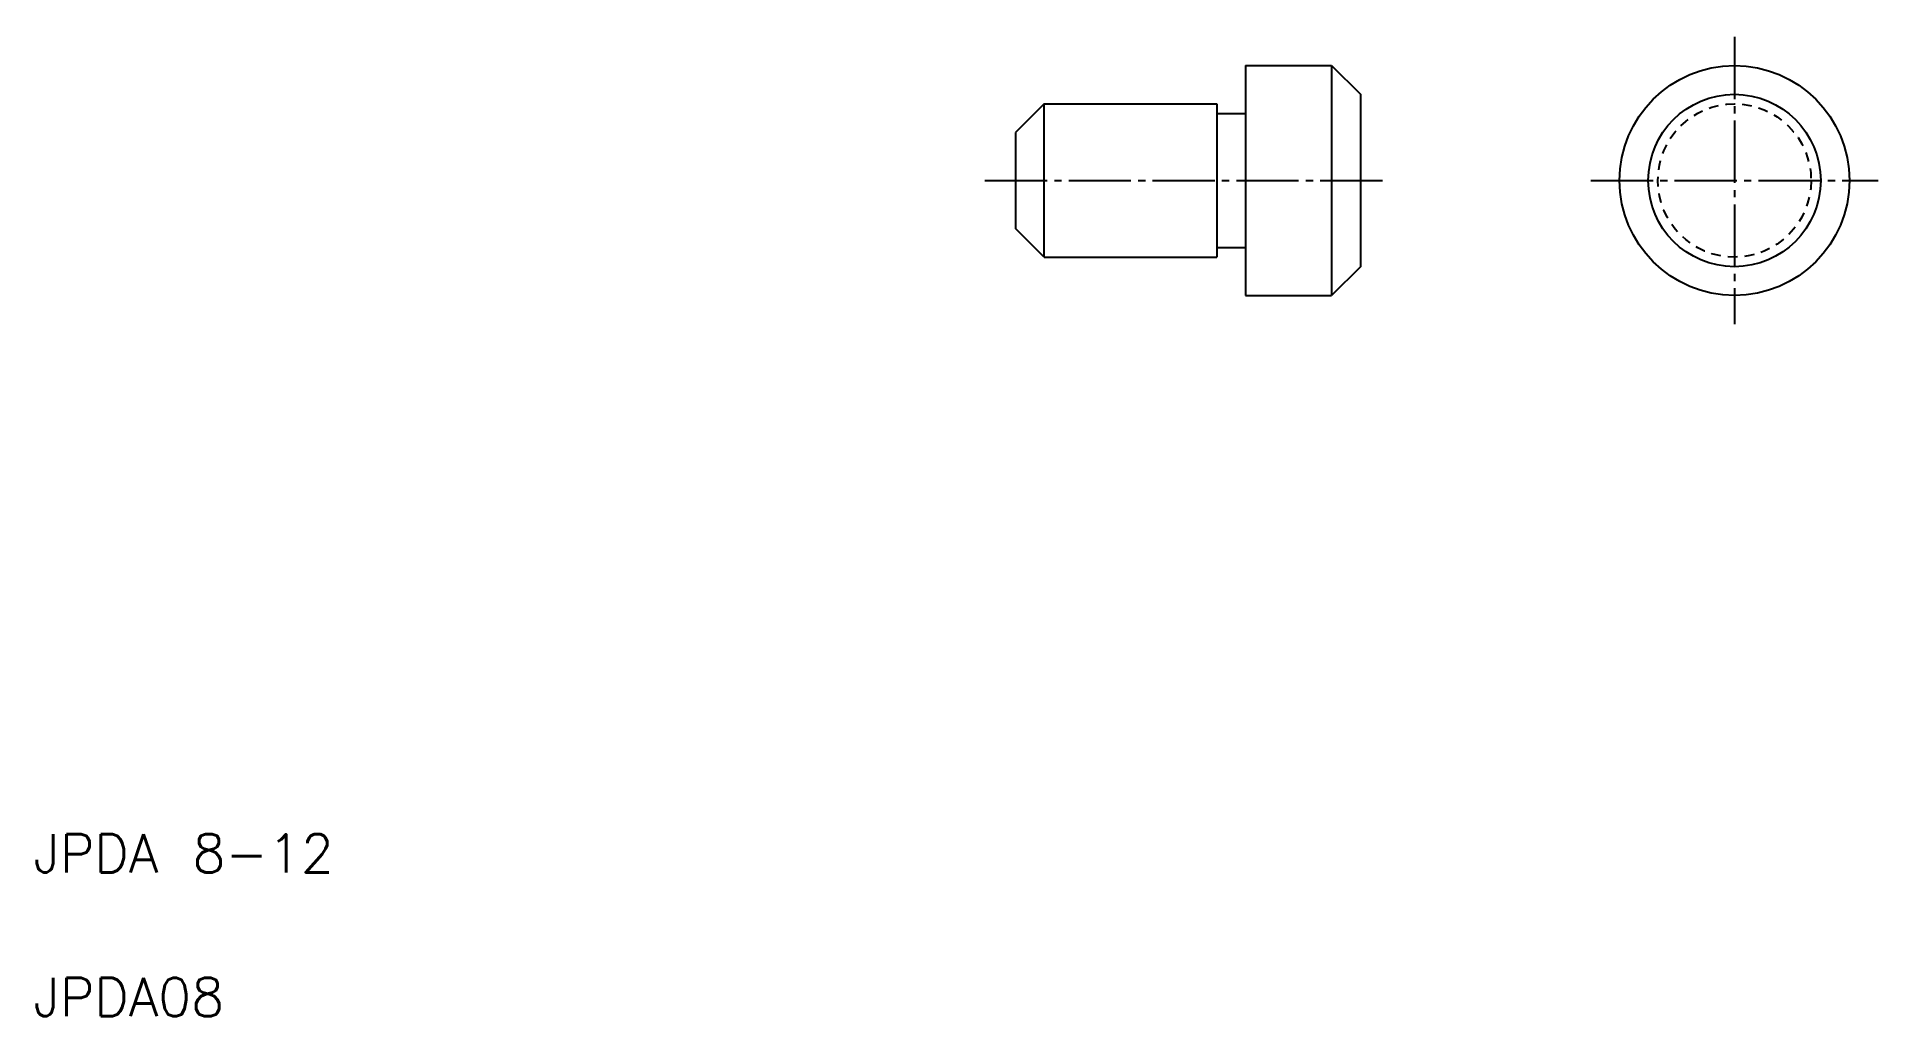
# Model space of a CAD drawing. Extents: x 5.2 to 101.3, y 5 to 56.1.
import ezdxf

# ---------------------------------------------------------------- set-up
doc = ezdxf.new("R2010")
doc.units = 0
doc.header["$LTSCALE"] = 0.25
doc.linetypes.add('CENTER', pattern=[17.5, 13, -1.5, 1.5, -1.5])
doc.linetypes.add('DASHED', pattern=[3.5, 2, -1.5])
doc.layers.get('0').update_dxf_attribs({"linetype": 'CONTINUOUS'})
doc.layers.add('CENTER', color=1, linetype='CENTER')
doc.styles.get("Standard").update_dxf_attribs({"font": 'txt', "height": 1.6, "bigfont": 'BIGFONT'})

msp = doc.modelspace()

# ---------------------------------------------------------------- linework, layer by layer
at = {"linetype": 'CONTINUOUS'}
for p, q in [((68.252, 54.62), (72.752, 54.62)), ((68.252, 54.62), (68.252, 42.62)), ((72.752, 54.62), (72.752, 42.62)), ((72.752, 54.62), (74.252, 53.12)), ((74.252, 53.12), (74.252, 44.12)), ((57.752, 52.62), (56.252, 51.12)), ((57.752, 52.62), (66.752, 52.62)), ((57.752, 44.62), (57.752, 52.62)), ((66.752, 52.62), (66.752, 44.62)), ((66.752, 52.12), (68.252, 52.12)), ((56.252, 51.12), (56.252, 46.12)), ((57.752, 44.62), (56.252, 46.12)), ((57.752, 44.62), (66.752, 44.62)), ((66.752, 45.12), (68.252, 45.12)), ((74.252, 44.12), (72.752, 42.62)), ((68.252, 42.62), (72.752, 42.62))]:
    msp.add_line(p, q, dxfattribs=at)
for p, q in [((68.252, 51.62), (68.252, 51.62)), ((68.252, 48.62), (68.252, 48.62))]:
    msp.add_line(p, q)
for radius in [6, 4.5]:
    msp.add_circle((93.778, 48.62), radius, dxfattribs=at)
at = {"color": 3, "linetype": 'DASHED'}
msp.add_circle((93.778, 48.62), 4, dxfattribs=at)
at = {"layer": 'CENTER', "color": 1, "linetype": 'CENTER'}
for p, q in [((93.778, 56.12), (93.778, 41.12)), ((54.655, 48.62), (75.72, 48.62)), ((86.278, 48.62), (101.278, 48.62))]:
    msp.add_line(p, q, dxfattribs=at)

# ---------------------------------------------------------------- texts
for s, p in [('JPDA 8-12', (5, 12.5)), ('JPDA08', (5, 5))]:
    msp.add_text(s, height=2).set_placement(p)

doc.saveas('drawing.dxf')
